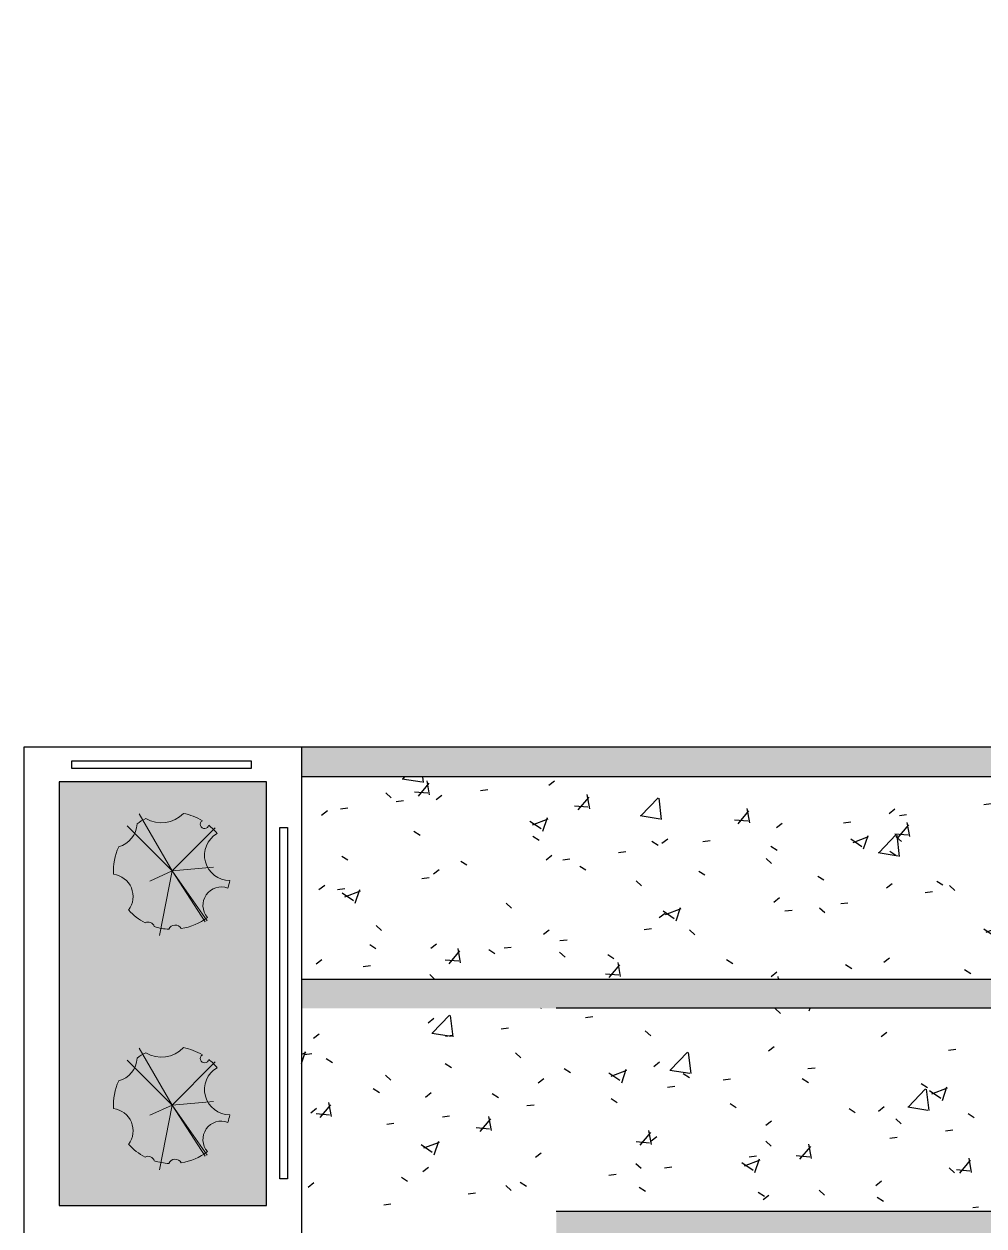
# Model space of a CAD drawing. Header units: inches. Extents: x 131 to 82119, y 71 to 16923.
# Drawn here: x 264.333 to 267.613, y 170.108 to 174.213 of the extents above; entities that cross this region are included whole.
import ezdxf

# ---------------------------------------------------------------- set-up
doc = ezdxf.new("R2010")
doc.units = ezdxf.units.IN
doc.header["$MEASUREMENT"] = 0
doc.layers.add('Arquitectonico', color=253, linetype='Continuous')
doc.layers.add('LAMPARAS', color=20, linetype='Continuous')
doc.layers.add('L-PLNT-____-OTLN', color=71, linetype='Continuous', lineweight=18)
pattern_1 = [(360, (280.87478, 170.82372), (0.305, 0.076), [0.025, -0.203, 0.025, -0.203, -1.219]), (360, (280.87478, 170.82372), (0.305, 0.076), [-0.457, 0.025, -0.432, 0.025, -0.203, -0.533]), (360, (280.87478, 170.82372), (0.305, 0.076), [-1.143, 0.025, -0.127, 0.025, -0.356]), (120, (280.98878, 170.86172), (-0.21831793, 0.22613775), [0.025, -0.203, 0.025, -0.203, -1.219]), (120, (280.98878, 170.86172), (-0.21831793, 0.22613775), [-0.457, 0.025, -0.432, 0.025, -0.203, -0.533]), (120, (280.98878, 170.86172), (-0.21831793, 0.22613775), [-1.143, 0.025, -0.127, 0.025, -0.356]), (240, (281.02678, 171.01472), (-0.08668207, -0.30213775), [0.025, -0.203, 0.025, -0.203, -1.219]), (240, (281.02678, 171.01472), (-0.08668207, -0.30213775), [-0.457, 0.025, -0.432, 0.025, -0.203, -0.533]), (240, (281.02678, 171.01472), (-0.08668207, -0.30213775), [-1.143, 0.025, -0.127, 0.025, -0.356])]

# ---------------------------------------------------------------- blocks, each defined once
blk = doc.blocks.new('M_RPC Plant - Tropical - Agave - 0_45 Meters-752007-ARQ-SS')
at = {"layer": 'L-PLNT-____-OTLN'}
for q in [(-0.1121, 0.1907), (-0.1531, 0.1496), (0.1474, 0.1437), (0.1412, 0.0087), (-0.0755, -0.0388), (-0.0429, -0.2245), (0.1136, -0.1784), (0.1196, -0.1743)]:
    blk.add_line((0.0001, -0.0036), q, dxfattribs=at)
for centre, radius, start, end in [((0.0001, -0.0036), 0.2, 116.6696, 126.6487), ((-0.0359, 0.2628), 0.1029, 238.4657, 316.9123), ((0.0001, -0.0036), 0.2, 58.808, 78.7084), ((0.1112, 0.1551), 0.0145, 121.2967, 348.7033), ((-0.2035, 0.1601), 0.0842, 284.5761, 357.8078), ((0.1972, 0.0492), 0.0863, 119.9838, 270.0162), ((0.0001, -0.0036), 0.2, 39.648, 51.192), ((0.0001, -0.0036), 0.2, 155.7352, 183.4024), ((-0.21, -0.0919), 0.0771, 323.3668, 82.226), ((0.0001, -0.0036), 0.2, 342.7424, 350.352), ((0.1685, -0.1215), 0.0628, 68.9276, 221.0724), ((0.0001, -0.0036), 0.2, 222.1904, 242.6209), ((0.0001, -0.0036), 0.2, 279.0058, 307.2576), ((-0.0817, -0.2008), 0.0221, 17.3648, 117.5876), ((0.0001, -0.0036), 0.2, 252.3315, 266.9942), ((0.011, -0.212), 0.0231, 28.1518, 157.8482)]:
    blk.add_arc(centre, radius, start, end, dxfattribs=at)

msp = doc.modelspace()

# ---------------------------------------------------------------- hatches: boundary and pattern name
at = {"layer": 'Arquitectonico'}
h = msp.add_hatch(dxfattribs=at)
h.set_pattern_fill('FP_28', color=256, angle=360, style=0, pattern_type=2)
h.set_pattern_definition(pattern_1)
h.paths.add_polyline_path([(264.4533, 170.1775), (265.1616, 170.1775), (265.1616, 171.6242), (264.4533, 171.6242), (264.4533, 170.2055)])
h.paths.add_polyline_path([(270.7856, 173.6928), (271.7834, 173.6928), (271.7834, 174.2128), (270.7856, 174.2128), (270.7856, 173.7947)])
h = msp.add_hatch(dxfattribs=at)
h.set_pattern_fill('FP_2', color=256, angle=360, style=0, pattern_type=2)
h.set_pattern_definition([(50, (280.8748, 170.8237), (0.546432, -0.047308), [0.057, -0.629]), (355, (280.8748, 170.8237), (-0.105429, 0.57337), [0.046, -0.503]), (100.451, (280.9208, 170.8197), (0.440955, 0.525708), [0.049, -0.534]), (46.184, (280.8748, 170.9757), (0.813123, -0.12606), [0.086, -0.943]), (96.636, (280.9428, 170.9657), (0.711995, 0.74225), [0.073, -0.801]), (351.184, (280.8748, 170.9757), (0.71223, 0.742616), [0.069, -0.754]), (21, (280.9508, 170.9377), (0.454985, -0.306292), [0.057, -0.629]), (326, (280.9508, 170.9377), (0.185766, 0.552594), [0.046, -0.503]), (71.451, (280.9888, 170.9127), (0.640536, 0.246016), [0.049, -0.534]), (37.5, (280.87478, 170.82372), (0.009206, 0.2541166), [0.025, -0.472, 0.025, -0.485, -0.505]), (37.5, (280.87478, 170.82372), (0.009206, 0.2541166), [-1.007, 0.025, -0.48]), (7.5, (280.87478, 170.82372), (0.2004608, 0.3007382), [0.025, -0.266, 0.025, -0.46, -0.192]), (7.5, (280.87478, 170.82372), (0.2004608, 0.3007382), [-0.776, 0.025, -0.167]), (327.5, (280.70478, 170.82372), (0.406483, -0.0170776), [0.025, -0.165, 0.025, -0.569, -0.789]), (327.5, (280.70478, 170.82372), (0.406483, -0.0170776), [-0.785, 0.025, -0.764]), (317.5, (280.62878, 170.82372), (0.443999, 0.076008), [0.025, -0.223, 0.025, -0.37, -0.56]), (317.5, (280.62878, 170.82372), (0.443999, 0.076008), [-0.642, 0.025, -0.535])])
h.paths.add_polyline_path([(265.2816, 170.1775), (271.7846, 170.1575), (271.7846, 170.2575), (271.7846, 170.2575), (271.7846, 171.4991), (271.7846, 171.4991), (271.7846, 171.9991), (271.7846, 171.9991), (271.7846, 173.5728), (271.3345, 173.5728), (271.3345, 170.8509), (265.2816, 170.8509), (265.2816, 170.2321)])
h.paths.add_polyline_path([(271.2345, 170.9509), (271.2345, 173.5728), (270.7653, 173.5728), (270.7653, 171.642), (265.2816, 171.642), (265.2816, 170.9509), (270.3523, 170.9509)])
h = msp.add_hatch(dxfattribs=at)
h.set_pattern_fill('FP_28', color=256, angle=360, style=0, pattern_type=2)
h.set_pattern_definition(pattern_1)
h.paths.add_polyline_path([(271.7546, 170.0575), (271.7846, 170.0575), (271.7846, 170.1575), (266.1516, 170.1575), (266.1516, 170.0575), (270.3523, 170.0575)])
h.paths.add_polyline_path([(271.8799, 170.2575), (271.9034, 170.2575), (271.9034, 171.4991), (271.8034, 171.4991), (271.8034, 170.2575)])
h.paths.add_polyline_path([(271.3345, 170.8509), (271.3345, 173.5728), (271.2345, 173.5728), (271.2345, 170.9509), (265.2816, 170.9509), (265.2816, 170.8509), (270.3523, 170.8509)])
h.paths.add_polyline_path([(270.3523, 171.642), (270.7653, 171.642), (270.7653, 173.5728), (270.6653, 173.5724), (270.6653, 171.7442), (265.2816, 171.7442), (265.2816, 171.642)])
h.paths.add_polyline_path([(271.8799, 171.9991), (271.9034, 171.9991), (271.9034, 173.5721), (271.8034, 173.5721), (271.8034, 171.9991)])

# ---------------------------------------------------------------- linework, layer by layer
for p, q in [((264.3333, 170.0575), (264.3333, 171.7442)), ((264.3333, 171.7442), (265.2816, 171.7442)), ((265.2816, 171.7442), (270.6653, 171.7442)), ((265.2816, 171.7442), (265.2816, 170.8509)), ((270.7653, 171.642), (265.2816, 171.642)), ((264.4533, 171.6242), (264.4533, 170.1775)), ((265.1616, 171.6242), (264.4533, 171.6242)), ((265.1616, 170.7375), (265.1616, 171.6242)), ((265.2816, 170.9509), (271.2345, 170.9509)), ((265.2816, 170.8509), (265.2816, 170.0575)), ((271.3345, 170.8509), (266.1516, 170.8509)), ((265.1616, 170.1775), (265.1616, 170.7375)), ((264.4533, 170.1775), (265.0133, 170.1775)), ((264.5849, 170.1775), (265.1616, 170.1775)), ((271.7846, 170.1575), (266.1516, 170.1575))]:
    msp.add_line(p, q, dxfattribs=at)
for points in [[(265.1093, 171.6699), (264.4971, 171.6699), (264.4971, 171.6959), (265.1093, 171.6959)], [(265.2332, 171.4687), (265.2332, 170.2687), (265.2072, 170.2687), (265.2072, 171.4687)]]:
    msp.add_lwpolyline(points, close=True, dxfattribs=at)
at = {"layer": 'LAMPARAS'}
for points in [[(265.1093, 171.6699), (264.4971, 171.6699), (264.4971, 171.6959), (265.1093, 171.6959)], [(265.2332, 171.4687), (265.2332, 170.2687), (265.2072, 170.2687), (265.2072, 171.4687)]]:
    msp.add_lwpolyline(points, close=True, dxfattribs=at)

# ---------------------------------------------------------------- block references
at = {"layer": 'Arquitectonico'}
for p in [(264.8389, 171.3242), (264.8389, 170.5242)]:
    msp.add_blockref('M_RPC Plant - Tropical - Agave - 0_45 Meters-752007-ARQ-SS', p, dxfattribs=at)

doc.saveas('drawing.dxf')
